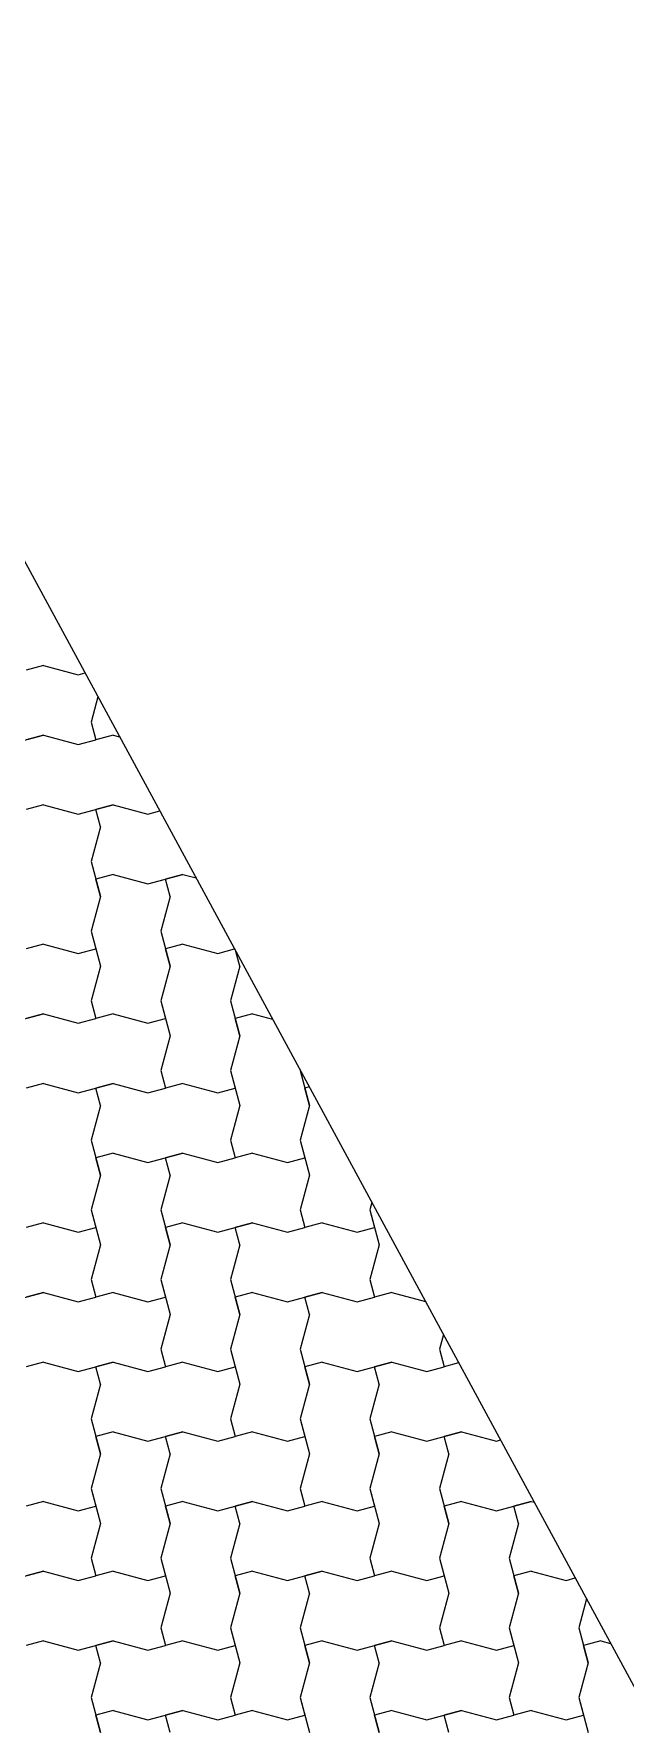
# Model space of a CAD drawing. Header units: metres. Extents: x -111189 to -108577, y -72951 to -72647.
# Drawn here: x -111166.347 to -111165.498, y -72942.886 to -72940.46 of the extents above; entities that cross this region are included whole.
import ezdxf

# ---------------------------------------------------------------- set-up
doc = ezdxf.new("R2010")
doc.units = ezdxf.units.M
doc.header["$MEASUREMENT"] = 0
doc.set_wipeout_variables(frame=1)
doc.linetypes.add('Wipeout_Contour', pattern=[1, 0, -1])
doc.layers.add('02 - PASSEIOS', color=7, linetype='Continuous')

# ---------------------------------------------------------------- blocks, each defined once
blk = doc.blocks.new('*X25', base_point=(-110957.0649, -73026.2797))
at = {"layer": '02 - PASSEIOS', "color": 253, "linetype": 'Continuous', "lineweight": 9}
for p, q in [((-111166.3332, -72941.3663), (-111166.3582, -72941.373)), ((-111166.3332, -72941.3663), (-111166.2832, -72941.3797)), ((-111166.2832, -72941.3797), (-111166.2736, -72941.3772)), ((-111166.2551, -72941.4114), (-111166.2649, -72941.448)), ((-111166.2649, -72941.448), (-111166.2582, -72941.473)), ((-111166.3832, -72941.4797), (-111166.3332, -72941.4663)), ((-111166.3332, -72941.4663), (-111166.3582, -72941.473)), ((-111166.3332, -72941.4663), (-111166.2832, -72941.4797)), ((-111166.3332, -72941.4663), (-111166.2832, -72941.4797)), ((-111166.2832, -72941.4797), (-111166.2582, -72941.473)), ((-111166.2832, -72941.4797), (-111166.2582, -72941.473)), ((-111166.2332, -72941.4663), (-111166.2582, -72941.473)), ((-111166.2332, -72941.4663), (-111166.2239, -72941.4688)), ((-111166.3332, -72941.5663), (-111166.3582, -72941.573)), ((-111166.3332, -72941.5663), (-111166.3582, -72941.573)), ((-111166.3332, -72941.5663), (-111166.2832, -72941.5797)), ((-111166.3332, -72941.5663), (-111166.2832, -72941.5797)), ((-111166.2832, -72941.5797), (-111166.2332, -72941.5663)), ((-111166.2832, -72941.5797), (-111166.2582, -72941.573)), ((-111166.2332, -72941.5663), (-111166.2582, -72941.573)), ((-111166.2515, -72941.598), (-111166.2582, -72941.573)), ((-111166.2332, -72941.5663), (-111166.1832, -72941.5797)), ((-111166.2332, -72941.5663), (-111166.1832, -72941.5797)), ((-111166.1832, -72941.5797), (-111166.1663, -72941.5752)), ((-111166.1832, -72941.5797), (-111166.1663, -72941.5752)), ((-111166.2515, -72941.598), (-111166.2649, -72941.648)), ((-111166.2649, -72941.648), (-111166.2515, -72941.698)), ((-111166.2332, -72941.6663), (-111166.2582, -72941.673)), ((-111166.2332, -72941.6663), (-111166.2582, -72941.673)), ((-111166.2515, -72941.698), (-111166.2582, -72941.673)), ((-111166.2332, -72941.6663), (-111166.1832, -72941.6797)), ((-111166.2332, -72941.6663), (-111166.1832, -72941.6797)), ((-111166.1832, -72941.6797), (-111166.1332, -72941.6663)), ((-111166.1832, -72941.6797), (-111166.1582, -72941.673)), ((-111166.1332, -72941.6663), (-111166.1582, -72941.673)), ((-111166.1515, -72941.698), (-111166.1582, -72941.673)), ((-111166.1332, -72941.6663), (-111166.1142, -72941.6714)), ((-111166.1332, -72941.6663), (-111166.1142, -72941.6714)), ((-111166.2515, -72941.698), (-111166.2649, -72941.748)), ((-111166.2515, -72941.698), (-111166.2649, -72941.748)), ((-111166.1515, -72941.698), (-111166.1649, -72941.748)), ((-111166.2649, -72941.748), (-111166.2582, -72941.773)), ((-111166.2649, -72941.748), (-111166.2515, -72941.798)), ((-111166.1649, -72941.748), (-111166.1515, -72941.798)), ((-111166.3332, -72941.7663), (-111166.3582, -72941.773)), ((-111166.3332, -72941.7663), (-111166.2832, -72941.7797)), ((-111166.2832, -72941.7797), (-111166.2582, -72941.773)), ((-111166.1332, -72941.7663), (-111166.1582, -72941.773)), ((-111166.1332, -72941.7663), (-111166.1582, -72941.773)), ((-111166.1515, -72941.798), (-111166.1582, -72941.773)), ((-111166.1332, -72941.7663), (-111166.0832, -72941.7797)), ((-111166.1332, -72941.7663), (-111166.0832, -72941.7797)), ((-111166.0832, -72941.7797), (-111166.0591, -72941.7733)), ((-111166.0832, -72941.7797), (-111166.0591, -72941.7733)), ((-111166.0515, -72941.798), (-111166.0572, -72941.7768)), ((-111166.2515, -72941.798), (-111166.2649, -72941.848)), ((-111166.1515, -72941.798), (-111166.1649, -72941.848)), ((-111166.1515, -72941.798), (-111166.1649, -72941.848)), ((-111166.0515, -72941.798), (-111166.0649, -72941.848)), ((-111166.2649, -72941.848), (-111166.2582, -72941.873)), ((-111166.1649, -72941.848), (-111166.1582, -72941.873)), ((-111166.1649, -72941.848), (-111166.1515, -72941.898)), ((-111166.0649, -72941.848), (-111166.0515, -72941.898)), ((-111166.3832, -72941.8797), (-111166.3332, -72941.8663)), ((-111166.3332, -72941.8663), (-111166.3582, -72941.873)), ((-111166.3332, -72941.8663), (-111166.2832, -72941.8797)), ((-111166.3332, -72941.8663), (-111166.2832, -72941.8797)), ((-111166.2832, -72941.8797), (-111166.2582, -72941.873)), ((-111166.2832, -72941.8797), (-111166.2582, -72941.873)), ((-111166.2332, -72941.8663), (-111166.2582, -72941.873)), ((-111166.2332, -72941.8663), (-111166.1832, -72941.8797)), ((-111166.1832, -72941.8797), (-111166.1582, -72941.873)), ((-111166.0332, -72941.8663), (-111166.0582, -72941.873)), ((-111166.0332, -72941.8663), (-111166.0582, -72941.873)), ((-111166.0515, -72941.898), (-111166.0582, -72941.873)), ((-111166.0332, -72941.8663), (-111166.0045, -72941.874)), ((-111166.0332, -72941.8663), (-111166.0045, -72941.874)), ((-111166.1515, -72941.898), (-111166.1649, -72941.948)), ((-111166.0515, -72941.898), (-111166.0649, -72941.948)), ((-111166.0515, -72941.898), (-111166.0649, -72941.948)), ((-111166.1649, -72941.948), (-111166.1582, -72941.973)), ((-111166.0649, -72941.948), (-111166.0582, -72941.973)), ((-111166.0649, -72941.948), (-111166.0515, -72941.998)), ((-111165.9647, -72941.9475), (-111165.9649, -72941.948)), ((-111165.9649, -72941.948), (-111165.9515, -72941.998)), ((-111166.3332, -72941.9663), (-111166.3582, -72941.973)), ((-111166.3332, -72941.9663), (-111166.3582, -72941.973)), ((-111166.3332, -72941.9663), (-111166.2832, -72941.9797)), ((-111166.3332, -72941.9663), (-111166.2832, -72941.9797)), ((-111166.2832, -72941.9797), (-111166.2332, -72941.9663)), ((-111166.2332, -72941.9663), (-111166.2582, -72941.973)), ((-111166.2332, -72941.9663), (-111166.1832, -72941.9797)), ((-111166.2332, -72941.9663), (-111166.1832, -72941.9797)), ((-111166.1332, -72941.9663), (-111166.1582, -72941.973)), ((-111166.1332, -72941.9663), (-111166.0832, -72941.9797)), ((-111165.9518, -72941.9713), (-111165.9582, -72941.973)), ((-111165.9518, -72941.9713), (-111165.9582, -72941.973)), ((-111166.2832, -72941.9797), (-111166.2582, -72941.973)), ((-111166.2515, -72941.998), (-111166.2582, -72941.973)), ((-111166.1832, -72941.9797), (-111166.1582, -72941.973)), ((-111166.1832, -72941.9797), (-111166.1582, -72941.973)), ((-111166.0832, -72941.9797), (-111166.0582, -72941.973)), ((-111165.9515, -72941.998), (-111165.9582, -72941.973)), ((-111166.2515, -72941.998), (-111166.2649, -72942.048)), ((-111166.0515, -72941.998), (-111166.0649, -72942.048)), ((-111165.9515, -72941.998), (-111165.9649, -72942.048)), ((-111165.9515, -72941.998), (-111165.9649, -72942.048)), ((-111166.2649, -72942.048), (-111166.2515, -72942.098)), ((-111166.2332, -72942.0663), (-111166.2582, -72942.073)), ((-111166.2332, -72942.0663), (-111166.2582, -72942.073)), ((-111166.2332, -72942.0663), (-111166.1832, -72942.0797)), ((-111166.2332, -72942.0663), (-111166.1832, -72942.0797)), ((-111166.1832, -72942.0797), (-111166.1332, -72942.0663)), ((-111166.1332, -72942.0663), (-111166.1582, -72942.073)), ((-111166.1332, -72942.0663), (-111166.0832, -72942.0797)), ((-111166.1332, -72942.0663), (-111166.0832, -72942.0797)), ((-111166.0649, -72942.048), (-111166.0582, -72942.073)), ((-111166.0332, -72942.0663), (-111166.0582, -72942.073)), ((-111166.0332, -72942.0663), (-111165.9832, -72942.0797)), ((-111165.9649, -72942.048), (-111165.9582, -72942.073)), ((-111165.9649, -72942.048), (-111165.9515, -72942.098)), ((-111166.2515, -72942.098), (-111166.2582, -72942.073)), ((-111166.1832, -72942.0797), (-111166.1582, -72942.073)), ((-111166.1515, -72942.098), (-111166.1582, -72942.073)), ((-111166.0832, -72942.0797), (-111166.0582, -72942.073)), ((-111166.0832, -72942.0797), (-111166.0582, -72942.073)), ((-111165.9832, -72942.0797), (-111165.9582, -72942.073)), ((-111166.2515, -72942.098), (-111166.2649, -72942.148)), ((-111166.2515, -72942.098), (-111166.2649, -72942.148)), ((-111166.1515, -72942.098), (-111166.1649, -72942.148)), ((-111165.9515, -72942.098), (-111165.9649, -72942.148)), ((-111165.862, -72942.1372), (-111165.8649, -72942.148)), ((-111165.862, -72942.1372), (-111165.8649, -72942.148)), ((-111166.3332, -72942.1663), (-111166.3582, -72942.173)), ((-111166.3332, -72942.1663), (-111166.2832, -72942.1797)), ((-111166.2649, -72942.148), (-111166.2582, -72942.173)), ((-111166.2649, -72942.148), (-111166.2515, -72942.198)), ((-111166.1649, -72942.148), (-111166.1515, -72942.198)), ((-111166.1332, -72942.1663), (-111166.1582, -72942.173)), ((-111166.1332, -72942.1663), (-111166.1582, -72942.173)), ((-111166.1332, -72942.1663), (-111166.0832, -72942.1797)), ((-111166.1332, -72942.1663), (-111166.0832, -72942.1797)), ((-111166.0832, -72942.1797), (-111166.0332, -72942.1663)), ((-111166.0332, -72942.1663), (-111166.0582, -72942.173)), ((-111166.0332, -72942.1663), (-111165.9832, -72942.1797)), ((-111166.0332, -72942.1663), (-111165.9832, -72942.1797)), ((-111165.9649, -72942.148), (-111165.9582, -72942.173)), ((-111165.9332, -72942.1663), (-111165.9582, -72942.173)), ((-111165.9332, -72942.1663), (-111165.8832, -72942.1797)), ((-111165.8649, -72942.148), (-111165.8582, -72942.173)), ((-111165.8649, -72942.148), (-111165.8515, -72942.198)), ((-111166.2832, -72942.1797), (-111166.2582, -72942.173)), ((-111166.1515, -72942.198), (-111166.1582, -72942.173)), ((-111166.0832, -72942.1797), (-111166.0582, -72942.173)), ((-111166.0515, -72942.198), (-111166.0582, -72942.173)), ((-111165.9832, -72942.1797), (-111165.9582, -72942.173)), ((-111165.9832, -72942.1797), (-111165.9582, -72942.173)), ((-111165.8832, -72942.1797), (-111165.8582, -72942.173)), ((-111166.2515, -72942.198), (-111166.2649, -72942.248)), ((-111166.1515, -72942.198), (-111166.1649, -72942.248)), ((-111166.1515, -72942.198), (-111166.1649, -72942.248)), ((-111166.0515, -72942.198), (-111166.0649, -72942.248)), ((-111165.8515, -72942.198), (-111165.8649, -72942.248)), ((-111166.2649, -72942.248), (-111166.2582, -72942.273)), ((-111166.1649, -72942.248), (-111166.1582, -72942.273)), ((-111166.1649, -72942.248), (-111166.1515, -72942.298)), ((-111166.0649, -72942.248), (-111166.0515, -72942.298)), ((-111165.8649, -72942.248), (-111165.8582, -72942.273)), ((-111166.3832, -72942.2797), (-111166.3332, -72942.2663)), ((-111166.3332, -72942.2663), (-111166.3582, -72942.273)), ((-111166.3332, -72942.2663), (-111166.2832, -72942.2797)), ((-111166.3332, -72942.2663), (-111166.2832, -72942.2797)), ((-111166.2832, -72942.2797), (-111166.2582, -72942.273)), ((-111166.2832, -72942.2797), (-111166.2582, -72942.273)), ((-111166.2332, -72942.2663), (-111166.2582, -72942.273)), ((-111166.2332, -72942.2663), (-111166.1832, -72942.2797)), ((-111166.1832, -72942.2797), (-111166.1582, -72942.273)), ((-111166.0332, -72942.2663), (-111166.0582, -72942.273)), ((-111166.0332, -72942.2663), (-111166.0582, -72942.273)), ((-111166.0515, -72942.298), (-111166.0582, -72942.273)), ((-111166.0332, -72942.2663), (-111165.9832, -72942.2797)), ((-111166.0332, -72942.2663), (-111165.9832, -72942.2797)), ((-111165.9832, -72942.2797), (-111165.9332, -72942.2663)), ((-111165.9832, -72942.2797), (-111165.9582, -72942.273)), ((-111165.9332, -72942.2663), (-111165.9582, -72942.273)), ((-111165.9515, -72942.298), (-111165.9582, -72942.273)), ((-111165.9332, -72942.2663), (-111165.8832, -72942.2797)), ((-111165.9332, -72942.2663), (-111165.8832, -72942.2797)), ((-111165.8832, -72942.2797), (-111165.8582, -72942.273)), ((-111165.8832, -72942.2797), (-111165.8582, -72942.273)), ((-111165.8332, -72942.2663), (-111165.8582, -72942.273)), ((-111165.8332, -72942.2663), (-111165.7851, -72942.2792)), ((-111166.1515, -72942.298), (-111166.1649, -72942.348)), ((-111166.0515, -72942.298), (-111166.0649, -72942.348)), ((-111166.0515, -72942.298), (-111166.0649, -72942.348)), ((-111165.9515, -72942.298), (-111165.9649, -72942.348)), ((-111165.7592, -72942.327), (-111165.7649, -72942.348)), ((-111166.1649, -72942.348), (-111166.1582, -72942.373)), ((-111166.0649, -72942.348), (-111166.0582, -72942.373)), ((-111166.0649, -72942.348), (-111166.0515, -72942.398)), ((-111165.9649, -72942.348), (-111165.9515, -72942.398)), ((-111165.7649, -72942.348), (-111165.7582, -72942.373)), ((-111166.3332, -72942.3663), (-111166.3582, -72942.373)), ((-111166.3332, -72942.3663), (-111166.3582, -72942.373)), ((-111166.3332, -72942.3663), (-111166.2832, -72942.3797)), ((-111166.3332, -72942.3663), (-111166.2832, -72942.3797)), ((-111166.2832, -72942.3797), (-111166.2332, -72942.3663)), ((-111166.2832, -72942.3797), (-111166.2582, -72942.373)), ((-111166.2332, -72942.3663), (-111166.2582, -72942.373)), ((-111166.2515, -72942.398), (-111166.2582, -72942.373)), ((-111166.2332, -72942.3663), (-111166.1832, -72942.3797)), ((-111166.2332, -72942.3663), (-111166.1832, -72942.3797)), ((-111166.1832, -72942.3797), (-111166.1582, -72942.373)), ((-111166.1832, -72942.3797), (-111166.1582, -72942.373)), ((-111166.1332, -72942.3663), (-111166.1582, -72942.373)), ((-111166.1332, -72942.3663), (-111166.0832, -72942.3797)), ((-111166.0832, -72942.3797), (-111166.0582, -72942.373)), ((-111165.9332, -72942.3663), (-111165.9582, -72942.373)), ((-111165.9332, -72942.3663), (-111165.9582, -72942.373)), ((-111165.9515, -72942.398), (-111165.9582, -72942.373)), ((-111165.9332, -72942.3663), (-111165.8832, -72942.3797)), ((-111165.9332, -72942.3663), (-111165.8832, -72942.3797)), ((-111165.8832, -72942.3797), (-111165.8332, -72942.3663)), ((-111165.8832, -72942.3797), (-111165.8582, -72942.373)), ((-111165.8332, -72942.3663), (-111165.8582, -72942.373)), ((-111165.8515, -72942.398), (-111165.8582, -72942.373)), ((-111165.8332, -72942.3663), (-111165.7832, -72942.3797)), ((-111165.8332, -72942.3663), (-111165.7832, -72942.3797)), ((-111165.7832, -72942.3797), (-111165.7582, -72942.373)), ((-111165.7832, -72942.3797), (-111165.7582, -72942.373)), ((-111165.7373, -72942.3674), (-111165.7582, -72942.373)), ((-111166.2515, -72942.398), (-111166.2649, -72942.448)), ((-111166.0515, -72942.398), (-111166.0649, -72942.448)), ((-111165.9515, -72942.398), (-111165.9649, -72942.448)), ((-111165.9515, -72942.398), (-111165.9649, -72942.448)), ((-111165.8515, -72942.398), (-111165.8649, -72942.448)), ((-111166.2649, -72942.448), (-111166.2515, -72942.498)), ((-111166.0649, -72942.448), (-111166.0582, -72942.473)), ((-111165.9649, -72942.448), (-111165.9582, -72942.473)), ((-111165.9649, -72942.448), (-111165.9515, -72942.498)), ((-111165.8649, -72942.448), (-111165.8515, -72942.498)), ((-111166.2332, -72942.4663), (-111166.2582, -72942.473)), ((-111166.2332, -72942.4663), (-111166.2582, -72942.473)), ((-111166.2515, -72942.498), (-111166.2582, -72942.473)), ((-111166.2332, -72942.4663), (-111166.1832, -72942.4797)), ((-111166.2332, -72942.4663), (-111166.1832, -72942.4797)), ((-111166.1832, -72942.4797), (-111166.1332, -72942.4663)), ((-111166.1832, -72942.4797), (-111166.1582, -72942.473)), ((-111166.1332, -72942.4663), (-111166.1582, -72942.473)), ((-111166.1515, -72942.498), (-111166.1582, -72942.473)), ((-111166.1332, -72942.4663), (-111166.0832, -72942.4797)), ((-111166.1332, -72942.4663), (-111166.0832, -72942.4797)), ((-111166.0832, -72942.4797), (-111166.0582, -72942.473)), ((-111166.0832, -72942.4797), (-111166.0582, -72942.473)), ((-111166.0332, -72942.4663), (-111166.0582, -72942.473)), ((-111166.0332, -72942.4663), (-111165.9832, -72942.4797)), ((-111165.9832, -72942.4797), (-111165.9582, -72942.473)), ((-111165.8332, -72942.4663), (-111165.8582, -72942.473)), ((-111165.8332, -72942.4663), (-111165.8582, -72942.473)), ((-111165.8515, -72942.498), (-111165.8582, -72942.473)), ((-111165.8332, -72942.4663), (-111165.7832, -72942.4797)), ((-111165.8332, -72942.4663), (-111165.7832, -72942.4797)), ((-111165.7832, -72942.4797), (-111165.7332, -72942.4663)), ((-111165.7832, -72942.4797), (-111165.7582, -72942.473)), ((-111165.7332, -72942.4663), (-111165.7582, -72942.473)), ((-111165.7515, -72942.498), (-111165.7582, -72942.473)), ((-111165.7332, -72942.4663), (-111165.6832, -72942.4797)), ((-111165.7332, -72942.4663), (-111165.6832, -72942.4797)), ((-111165.6832, -72942.4797), (-111165.6773, -72942.4782)), ((-111165.6832, -72942.4797), (-111165.6773, -72942.4782)), ((-111166.2515, -72942.498), (-111166.2649, -72942.548)), ((-111166.2515, -72942.498), (-111166.2649, -72942.548)), ((-111166.1515, -72942.498), (-111166.1649, -72942.548)), ((-111165.9515, -72942.498), (-111165.9649, -72942.548)), ((-111165.8515, -72942.498), (-111165.8649, -72942.548)), ((-111165.8515, -72942.498), (-111165.8649, -72942.548)), ((-111165.7515, -72942.498), (-111165.7649, -72942.548)), ((-111166.2649, -72942.548), (-111166.2582, -72942.573)), ((-111166.2649, -72942.548), (-111166.2515, -72942.598)), ((-111166.1649, -72942.548), (-111166.1515, -72942.598)), ((-111165.9649, -72942.548), (-111165.9582, -72942.573)), ((-111165.8649, -72942.548), (-111165.8582, -72942.573)), ((-111165.8649, -72942.548), (-111165.8515, -72942.598)), ((-111165.7649, -72942.548), (-111165.7515, -72942.598)), ((-111166.3332, -72942.5663), (-111166.3582, -72942.573)), ((-111166.3332, -72942.5663), (-111166.2832, -72942.5797)), ((-111166.2832, -72942.5797), (-111166.2582, -72942.573)), ((-111166.1332, -72942.5663), (-111166.1582, -72942.573)), ((-111166.1332, -72942.5663), (-111166.1582, -72942.573)), ((-111166.1515, -72942.598), (-111166.1582, -72942.573)), ((-111166.1332, -72942.5663), (-111166.0832, -72942.5797)), ((-111166.1332, -72942.5663), (-111166.0832, -72942.5797)), ((-111166.0832, -72942.5797), (-111166.0332, -72942.5663)), ((-111166.0832, -72942.5797), (-111166.0582, -72942.573)), ((-111166.0332, -72942.5663), (-111166.0582, -72942.573)), ((-111166.0515, -72942.598), (-111166.0582, -72942.573)), ((-111166.0332, -72942.5663), (-111165.9832, -72942.5797)), ((-111166.0332, -72942.5663), (-111165.9832, -72942.5797)), ((-111165.9832, -72942.5797), (-111165.9582, -72942.573)), ((-111165.9832, -72942.5797), (-111165.9582, -72942.573)), ((-111165.9332, -72942.5663), (-111165.9582, -72942.573)), ((-111165.9332, -72942.5663), (-111165.8832, -72942.5797)), ((-111165.8832, -72942.5797), (-111165.8582, -72942.573)), ((-111165.7332, -72942.5663), (-111165.7582, -72942.573)), ((-111165.7332, -72942.5663), (-111165.7582, -72942.573)), ((-111165.7515, -72942.598), (-111165.7582, -72942.573)), ((-111165.7332, -72942.5663), (-111165.6832, -72942.5797)), ((-111165.7332, -72942.5663), (-111165.6832, -72942.5797)), ((-111165.6832, -72942.5797), (-111165.6332, -72942.5663)), ((-111165.6832, -72942.5797), (-111165.6582, -72942.573)), ((-111165.6332, -72942.5663), (-111165.6582, -72942.573)), ((-111165.6515, -72942.598), (-111165.6582, -72942.573)), ((-111165.6332, -72942.5663), (-111165.629, -72942.5675)), ((-111165.6332, -72942.5663), (-111165.629, -72942.5675)), ((-111166.2515, -72942.598), (-111166.2649, -72942.648)), ((-111166.1515, -72942.598), (-111166.1649, -72942.648)), ((-111166.1515, -72942.598), (-111166.1649, -72942.648)), ((-111166.0515, -72942.598), (-111166.0649, -72942.648)), ((-111165.8515, -72942.598), (-111165.8649, -72942.648)), ((-111165.7515, -72942.598), (-111165.7649, -72942.648)), ((-111165.7515, -72942.598), (-111165.7649, -72942.648)), ((-111165.6515, -72942.598), (-111165.6649, -72942.648)), ((-111166.2649, -72942.648), (-111166.2582, -72942.673)), ((-111166.1649, -72942.648), (-111166.1582, -72942.673)), ((-111166.1649, -72942.648), (-111166.1515, -72942.698)), ((-111166.0649, -72942.648), (-111166.0515, -72942.698)), ((-111165.8649, -72942.648), (-111165.8582, -72942.673)), ((-111165.7649, -72942.648), (-111165.7582, -72942.673)), ((-111165.7649, -72942.648), (-111165.7515, -72942.698)), ((-111165.6649, -72942.648), (-111165.6515, -72942.698)), ((-111166.3832, -72942.6797), (-111166.3332, -72942.6663)), ((-111166.3332, -72942.6663), (-111166.3582, -72942.673)), ((-111166.3332, -72942.6663), (-111166.2832, -72942.6797)), ((-111166.3332, -72942.6663), (-111166.2832, -72942.6797)), ((-111166.2832, -72942.6797), (-111166.2582, -72942.673)), ((-111166.2832, -72942.6797), (-111166.2582, -72942.673)), ((-111166.2332, -72942.6663), (-111166.2582, -72942.673)), ((-111166.2332, -72942.6663), (-111166.1832, -72942.6797)), ((-111166.1832, -72942.6797), (-111166.1582, -72942.673)), ((-111166.0332, -72942.6663), (-111166.0582, -72942.673)), ((-111166.0332, -72942.6663), (-111166.0582, -72942.673)), ((-111166.0515, -72942.698), (-111166.0582, -72942.673)), ((-111166.0332, -72942.6663), (-111165.9832, -72942.6797)), ((-111166.0332, -72942.6663), (-111165.9832, -72942.6797)), ((-111165.9832, -72942.6797), (-111165.9332, -72942.6663)), ((-111165.9832, -72942.6797), (-111165.9582, -72942.673)), ((-111165.9332, -72942.6663), (-111165.9582, -72942.673)), ((-111165.9515, -72942.698), (-111165.9582, -72942.673)), ((-111165.9332, -72942.6663), (-111165.8832, -72942.6797)), ((-111165.9332, -72942.6663), (-111165.8832, -72942.6797)), ((-111165.8832, -72942.6797), (-111165.8582, -72942.673)), ((-111165.8832, -72942.6797), (-111165.8582, -72942.673)), ((-111165.8332, -72942.6663), (-111165.8582, -72942.673)), ((-111165.8332, -72942.6663), (-111165.7832, -72942.6797)), ((-111165.7832, -72942.6797), (-111165.7582, -72942.673)), ((-111165.6332, -72942.6663), (-111165.6582, -72942.673)), ((-111165.6332, -72942.6663), (-111165.6582, -72942.673)), ((-111165.6515, -72942.698), (-111165.6582, -72942.673)), ((-111165.6332, -72942.6663), (-111165.5832, -72942.6797)), ((-111165.6332, -72942.6663), (-111165.5832, -72942.6797)), ((-111165.5832, -72942.6797), (-111165.5701, -72942.6762)), ((-111165.5832, -72942.6797), (-111165.5701, -72942.6762)), ((-111166.1515, -72942.698), (-111166.1649, -72942.748)), ((-111166.0515, -72942.698), (-111166.0649, -72942.748)), ((-111166.0515, -72942.698), (-111166.0649, -72942.748)), ((-111165.9515, -72942.698), (-111165.9649, -72942.748)), ((-111165.7515, -72942.698), (-111165.7649, -72942.748)), ((-111165.6515, -72942.698), (-111165.6649, -72942.748)), ((-111165.6515, -72942.698), (-111165.6649, -72942.748)), ((-111165.5537, -72942.7064), (-111165.5649, -72942.748)), ((-111166.1649, -72942.748), (-111166.1582, -72942.773)), ((-111166.0649, -72942.748), (-111166.0582, -72942.773)), ((-111166.0649, -72942.748), (-111166.0515, -72942.798)), ((-111165.9649, -72942.748), (-111165.9515, -72942.798)), ((-111165.7649, -72942.748), (-111165.7582, -72942.773)), ((-111165.6649, -72942.748), (-111165.6582, -72942.773)), ((-111165.6649, -72942.748), (-111165.6515, -72942.798)), ((-111165.5649, -72942.748), (-111165.5515, -72942.798)), ((-111166.3332, -72942.7663), (-111166.3582, -72942.773)), ((-111166.3332, -72942.7663), (-111166.3582, -72942.773)), ((-111166.3332, -72942.7663), (-111166.2832, -72942.7797)), ((-111166.3332, -72942.7663), (-111166.2832, -72942.7797)), ((-111166.2832, -72942.7797), (-111166.2332, -72942.7663)), ((-111166.2832, -72942.7797), (-111166.2582, -72942.773)), ((-111166.2332, -72942.7663), (-111166.2582, -72942.773)), ((-111166.2515, -72942.798), (-111166.2582, -72942.773)), ((-111166.2332, -72942.7663), (-111166.1832, -72942.7797)), ((-111166.2332, -72942.7663), (-111166.1832, -72942.7797)), ((-111166.1832, -72942.7797), (-111166.1582, -72942.773)), ((-111166.1832, -72942.7797), (-111166.1582, -72942.773)), ((-111166.1332, -72942.7663), (-111166.1582, -72942.773)), ((-111166.1332, -72942.7663), (-111166.0832, -72942.7797)), ((-111166.0832, -72942.7797), (-111166.0582, -72942.773)), ((-111165.9332, -72942.7663), (-111165.9582, -72942.773)), ((-111165.9332, -72942.7663), (-111165.9582, -72942.773)), ((-111165.9515, -72942.798), (-111165.9582, -72942.773)), ((-111165.9332, -72942.7663), (-111165.8832, -72942.7797)), ((-111165.9332, -72942.7663), (-111165.8832, -72942.7797)), ((-111165.8832, -72942.7797), (-111165.8332, -72942.7663)), ((-111165.8832, -72942.7797), (-111165.8582, -72942.773)), ((-111165.8332, -72942.7663), (-111165.8582, -72942.773)), ((-111165.8515, -72942.798), (-111165.8582, -72942.773)), ((-111165.8332, -72942.7663), (-111165.7832, -72942.7797)), ((-111165.8332, -72942.7663), (-111165.7832, -72942.7797)), ((-111165.7832, -72942.7797), (-111165.7582, -72942.773)), ((-111165.7832, -72942.7797), (-111165.7582, -72942.773)), ((-111165.7332, -72942.7663), (-111165.7582, -72942.773)), ((-111165.7332, -72942.7663), (-111165.6832, -72942.7797)), ((-111165.6832, -72942.7797), (-111165.6582, -72942.773)), ((-111165.5332, -72942.7663), (-111165.5582, -72942.773)), ((-111165.5332, -72942.7663), (-111165.5582, -72942.773)), ((-111165.5515, -72942.798), (-111165.5582, -72942.773)), ((-111165.5332, -72942.7663), (-111165.5193, -72942.7701)), ((-111165.5332, -72942.7663), (-111165.5193, -72942.7701)), ((-111166.2515, -72942.798), (-111166.2649, -72942.848)), ((-111166.0515, -72942.798), (-111166.0649, -72942.848)), ((-111165.9515, -72942.798), (-111165.9649, -72942.848)), ((-111165.9515, -72942.798), (-111165.9649, -72942.848)), ((-111165.8515, -72942.798), (-111165.8649, -72942.848)), ((-111165.6515, -72942.798), (-111165.6649, -72942.848)), ((-111165.5515, -72942.798), (-111165.5649, -72942.848)), ((-111165.5515, -72942.798), (-111165.5649, -72942.848)), ((-111166.2649, -72942.848), (-111166.2515, -72942.898)), ((-111166.2332, -72942.8663), (-111166.2582, -72942.873)), ((-111166.2332, -72942.8663), (-111166.2582, -72942.873)), ((-111166.2332, -72942.8663), (-111166.1832, -72942.8797)), ((-111166.2332, -72942.8663), (-111166.1832, -72942.8797)), ((-111166.1832, -72942.8797), (-111166.1332, -72942.8663)), ((-111166.1332, -72942.8663), (-111166.1582, -72942.873)), ((-111166.1332, -72942.8663), (-111166.0832, -72942.8797)), ((-111166.1332, -72942.8663), (-111166.0832, -72942.8797)), ((-111166.0649, -72942.848), (-111166.0582, -72942.873)), ((-111166.0332, -72942.8663), (-111166.0582, -72942.873)), ((-111166.0332, -72942.8663), (-111165.9832, -72942.8797)), ((-111165.9649, -72942.848), (-111165.9582, -72942.873)), ((-111165.9649, -72942.848), (-111165.9515, -72942.898)), ((-111165.8649, -72942.848), (-111165.8515, -72942.898)), ((-111165.8332, -72942.8663), (-111165.8582, -72942.873)), ((-111165.8332, -72942.8663), (-111165.8582, -72942.873)), ((-111165.8332, -72942.8663), (-111165.7832, -72942.8797)), ((-111165.8332, -72942.8663), (-111165.7832, -72942.8797)), ((-111165.7832, -72942.8797), (-111165.7332, -72942.8663)), ((-111165.7332, -72942.8663), (-111165.7582, -72942.873)), ((-111165.7332, -72942.8663), (-111165.6832, -72942.8797)), ((-111165.7332, -72942.8663), (-111165.6832, -72942.8797)), ((-111165.6649, -72942.848), (-111165.6582, -72942.873)), ((-111165.6332, -72942.8663), (-111165.6582, -72942.873)), ((-111165.6332, -72942.8663), (-111165.5832, -72942.8797)), ((-111165.5649, -72942.848), (-111165.5582, -72942.873)), ((-111165.5649, -72942.848), (-111165.5515, -72942.898)), ((-111166.2515, -72942.898), (-111166.2582, -72942.873)), ((-111166.1832, -72942.8797), (-111166.1582, -72942.873)), ((-111166.1515, -72942.898), (-111166.1582, -72942.873)), ((-111166.0832, -72942.8797), (-111166.0582, -72942.873)), ((-111166.0832, -72942.8797), (-111166.0582, -72942.873)), ((-111165.9832, -72942.8797), (-111165.9582, -72942.873)), ((-111165.8515, -72942.898), (-111165.8582, -72942.873)), ((-111165.7832, -72942.8797), (-111165.7582, -72942.873)), ((-111165.7515, -72942.898), (-111165.7582, -72942.873)), ((-111165.6832, -72942.8797), (-111165.6582, -72942.873)), ((-111165.6832, -72942.8797), (-111165.6582, -72942.873)), ((-111165.5832, -72942.8797), (-111165.5582, -72942.873))]:
    blk.add_line(p, q, dxfattribs=at)
blk = doc.blocks.new('Malha_8_1', base_point=(-111182.45, -72914.5203))
at = {"color": 254, "linetype": 'Wipeout_Contour', "lineweight": 0, "ltscale": 1861428.278801215}
blk.add_wipeout([(-111182.45, -72914.5203), (-111181.1398, -72916.9324), (-111179.283, -72920.3506), (-111178.6992, -72921.4255), (-111173.1932, -72931.5618), (-111171.3979, -72934.867), (-111163.9365, -72948.6033), (-111162.5896, -72948.18), (-111170.1617, -72934.1975), (-111171.9536, -72930.8885), (-111177.4458, -72920.7467), (-111178.0283, -72919.6711), (-111179.8807, -72916.2505), (-111181.0503, -72914.0907)], dxfattribs=at).dxf.layer = '02 - PASSEIOS'
at = {"layer": '02 - PASSEIOS', "color": 7, "linetype": 'Continuous', "lineweight": 13, "flags": 128}
blk.add_lwpolyline([(-111182.45, -72914.5203), (-111181.0503, -72914.0907), (-111179.8807, -72916.2505), (-111178.0283, -72919.6711), (-111177.4458, -72920.7467), (-111171.9536, -72930.8885), (-111170.1617, -72934.1975), (-111162.5896, -72948.18), (-111163.9365, -72948.6033), (-111171.3979, -72934.867), (-111173.1932, -72931.5618), (-111178.6992, -72921.4255), (-111179.283, -72920.3506), (-111181.1398, -72916.9324)], close=True, dxfattribs=at)
at = {"layer": '02 - PASSEIOS', "color": 7, "lineweight": 13}
blk.add_blockref('*X25', (-110957.0649, -73026.2797), dxfattribs=at)

msp = doc.modelspace()

# ---------------------------------------------------------------- block references
at = {"layer": '02 - PASSEIOS', "color": 7, "lineweight": 13}
msp.add_blockref('Malha_8_1', (-111182.45, -72914.5203), dxfattribs=at)

doc.saveas('drawing.dxf')
